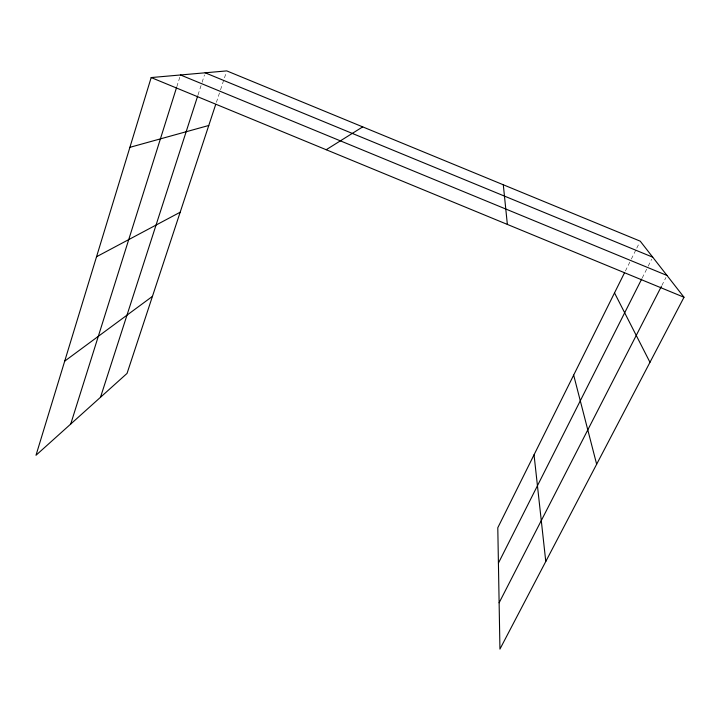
<?xml version="1.0" encoding="UTF-8"?>
<svg xmlns="http://www.w3.org/2000/svg" width="720" height="720" viewBox="0 0 720 720"><rect width="100%" height="100%" fill="white"/><g stroke="black" fill="none" stroke-linecap="round" stroke-linejoin="round"><path stroke-width="0.54" stroke-dasharray="3.6 2.7" d="M176.823 86.688L180.18 76.032M198.036 94.905L201.771 83.322M202.113 82.269L204.489 74.907M216.387 102.384L220.194 90.837M220.536 89.784L226.071 72.99M625.401 271.008L630.837 260.064M631.332 259.074L636.273 249.129M636.768 248.13L639.243 243.153M642.204 278.028L647.712 267.102M648.216 266.112L651.717 259.155M661.869 285.453L665.973 277.461"/><path stroke-width="1.08" d="M624.411 272.997L497.79 527.742L499.941 649.107L684 297.252L640.233 241.164L226.764 70.893L151.173 77.562L36 455.265L127.044 373.41L215.694 104.481M70.713 424.053L176.49 87.75M100.494 397.278L197.694 95.958M498.42 563.103L641.7 279.018M499.122 602.793L661.356 286.452M64.701 361.134L152.433 296.379M326.196 149.724L362.718 126.882M96.534 256.734L180.171 212.229M129.897 147.33L208.773 125.478M205.164 72.801L652.725 257.175M180.513 74.97L666.999 275.463M151.173 77.562L684 297.252M614.52 292.896L649.971 362.295M573.66 375.093L596.646 464.238M534.042 454.797L545.778 561.483M503.298 184.779L507.357 224.415"/></g></svg>
